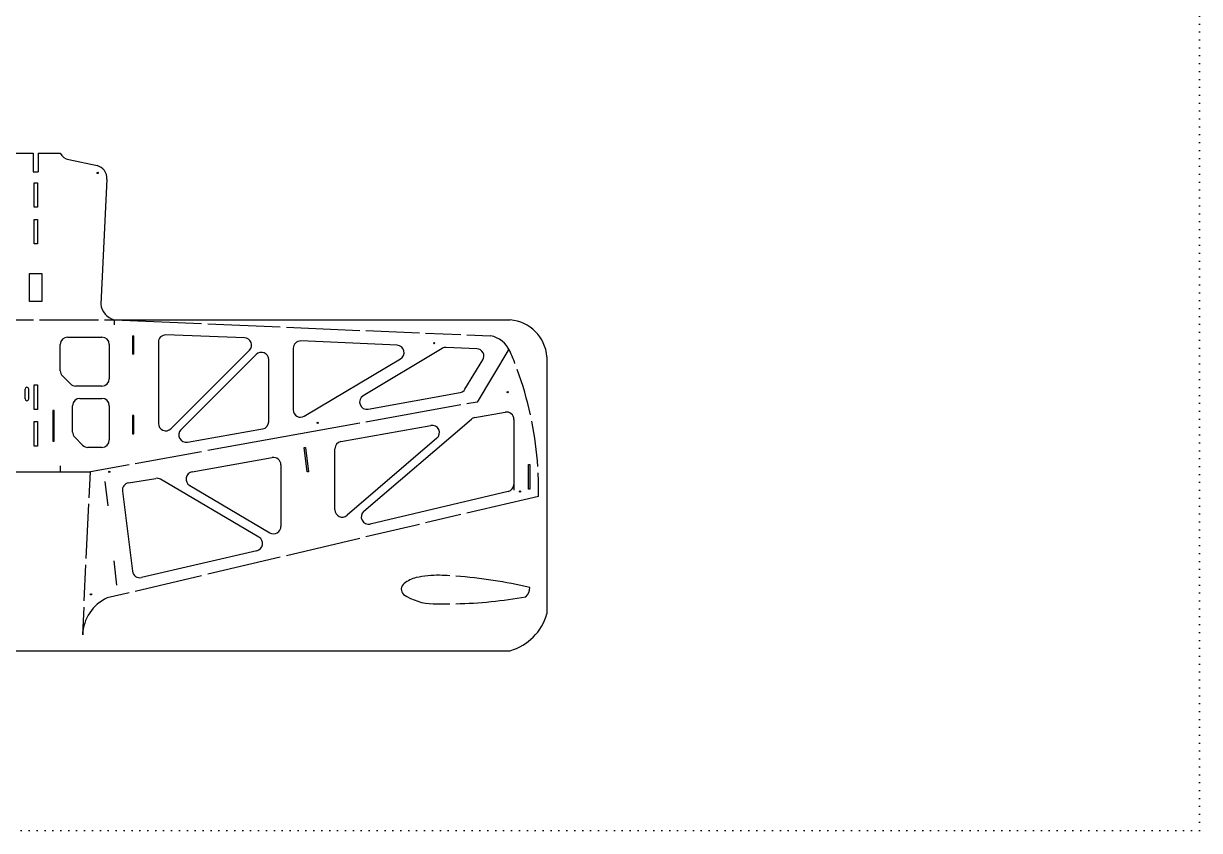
# Model space of a CAD drawing. Extents: x 48200 to 49900, y 100 to 1700.
# Drawn here: x 48941 to 49900, y 100 to 759 of the extents above; entities that cross this region are included whole.
import ezdxf

# ---------------------------------------------------------------- set-up
doc = ezdxf.new("R2010")
doc.units = 0
doc.header["$MEASUREMENT"] = 0
doc.linetypes.add('DOT', pattern=[6.35, 0, -6.35])
doc.layers.get('0').update_dxf_attribs({"linetype": 'CONTINUOUS'})

msp = doc.modelspace()

# ---------------------------------------------------------------- linework, layer by layer
at = {"color": 2, "linetype": 'DOT'}
for p, q in [((49900, 1700), (49900, 100)), ((49900, 100), (48200, 100))]:
    msp.add_line(p, q, dxfattribs=at)
at = {"color": 1}
for p, q in [((48930.74527, 652.75545), (48948.74527, 652.75545)), ((48952.74527, 652.75545), (48970.74527, 652.75545)), ((48977.74527, 647.75545), (49000.74527, 642.75545)), ((48949.44527, 628.75545), (48952.04527, 628.75545)), ((48949.44527, 608.75545), (48949.44527, 628.75545)), ((48952.04527, 628.75545), (48952.04527, 608.75545)), ((49008.74527, 631.75545), (49003.74527, 529.75545)), ((48952.04527, 608.75545), (48949.44527, 608.75545)), ((48949.44527, 598.75545), (48952.04527, 598.75545)), ((48949.44527, 578.75545), (48949.44527, 598.75545)), ((48952.04527, 598.75545), (48952.04527, 578.75545)), ((48952.04527, 578.75545), (48949.44527, 578.75545)), ((48945.74527, 531.75545), (48945.74527, 554.75545)), ((48945.74527, 554.75545), (48955.74527, 554.75545)), ((48955.74527, 554.75545), (48955.74527, 531.75545)), ((48955.74527, 531.75545), (48945.74527, 531.75545)), ((48899.61126, 516.75545), (48948.91202, 516.75545)), ((48953.91202, 516.75545), (49001.93155, 516.75545)), ((49006.93155, 516.75545), (49014.74527, 516.75545)), ((49014.74527, 516.75545), (49014.74527, 512.75545)), ((49014.74527, 516.75545), (49086.0341, 513.7367)), ((49014.74527, 516.75545), (49337.75216, 516.75545)), ((49091.0341, 513.52497), (49150.14097, 511.02208)), ((49155.14097, 510.81035), (49215.11416, 508.27077)), ((49220.11416, 508.05904), (49263.62747, 506.21646)), ((49268.62747, 506.00473), (49297.41352, 504.78578)), ((49302.41352, 504.57405), (49321.74527, 503.75545)), ((49336.75796, 492.78718), (49310.74527, 449.75545)), ((49367.75216, 486.75545), (49367.75216, 276.75545)), ((48949.44527, 463.75545), (48952.04527, 463.75545)), ((48949.44527, 443.75545), (48949.44527, 463.75545)), ((48952.04527, 463.75545), (48952.04527, 443.75545)), ((48952.04527, 443.75545), (48949.44527, 443.75545)), ((48964.74527, 442.75545), (48964.74527, 417.75545)), ((48965.74527, 442.75545), (48964.74527, 442.75545)), ((48965.74527, 417.75545), (48965.74527, 442.75545)), ((49297.41352, 447.34662), (49220.11416, 433.37991)), ((49310.74527, 449.75545), (49302.41352, 448.25004)), ((48949.44527, 433.75545), (48952.04527, 433.75545)), ((48949.44527, 413.75545), (48949.44527, 433.75545)), ((48952.04527, 433.75545), (48952.04527, 413.75545)), ((49215.11416, 432.4765), (49091.0341, 410.05729)), ((48952.04527, 413.75545), (48949.44527, 413.75545)), ((48964.74527, 417.75545), (48965.74527, 417.75545)), ((49086.0341, 409.15388), (49031.88115, 399.36934)), ((48970.74527, 397.75545), (48970.74527, 392.75545)), ((49026.88115, 398.46592), (48995.27628, 392.75545)), ((48906.21425, 392.75545), (48995.27628, 392.75545)), ((48994.28067, 371.52652), (48995.27628, 392.75545)), ((48991.95397, 321.91528), (48994.04618, 366.52652)), ((49360.74527, 372.75545), (49302.41352, 359.00017)), ((49297.41352, 357.82112), (49268.62747, 351.03304)), ((49263.62747, 349.85399), (49220.11416, 339.59307)), ((49215.11416, 338.41401), (49155.14097, 324.27167)), ((48990.33233, 287.33775), (48991.71948, 316.91528)), ((49150.14097, 323.09261), (49091.0341, 309.15455)), ((49086.0341, 307.9755), (49031.88115, 295.20563)), ((49026.88115, 294.02657), (49009.04178, 289.81985)), ((48989.04178, 259.81985), (48990.09784, 282.33775)), ((48563.74527, 246.75545), (49337.75216, 246.75545))]:
    msp.add_line(p, q, dxfattribs=at)
for p, q in [((48948.74527, 652.75545), (48948.74527, 637.75545)), ((48952.74527, 652.75545), (48952.74527, 637.75545)), ((48948.74527, 637.75545), (48952.74527, 637.75545)), ((49029.74527, 503.75545), (49029.74527, 488.75545)), ((49029.74527, 503.75545), (49030.74527, 503.75545)), ((49030.74527, 488.75545), (49030.74527, 503.75545)), ((49030.74527, 488.75545), (49029.74527, 488.75545)), ((48942.05042, 452.34488), (48942.05042, 460.34488)), ((48945.05042, 452.34488), (48945.05042, 460.34488)), ((49029.74527, 438.75545), (49029.74527, 423.75545)), ((49030.74527, 438.75545), (49029.74527, 438.75545)), ((49030.74527, 423.75545), (49030.74527, 438.75545)), ((49029.74527, 423.75545), (49030.74527, 423.75545))]:
    msp.add_line(p, q)
at = {"color": 5}
for p, q in [((48976.74527, 502.75545), (49004.74527, 502.75545)), ((49120.96994, 502.24742), (49056.95942, 504.53351)), ((49245.47092, 496.10097), (49167.01167, 499.58805)), ((48970.74527, 475.24073), (48970.74527, 496.75545)), ((49010.74527, 496.75545), (49010.74527, 468.75545)), ((49050.74527, 498.53734), (49050.74527, 432.24073)), ((49124.99843, 492.0086), (49060.98791, 427.99809)), ((49160.74527, 493.59397), (49160.74527, 443.31927)), ((49282.25572, 493.47289), (49217.81503, 454.93957)), ((49310.58097, 493.20719), (49285.60139, 494.3174)), ((49069.17303, 427.18321), (49130.50263, 488.51281)), ((49140.74527, 433.67855), (49140.74527, 484.27016)), ((49169.81833, 438.16599), (49248.27757, 484.95361)), ((49300.84302, 460.26198), (49315.43109, 484.07924)), ((48978.98791, 464.51281), (48972.50263, 470.99809)), ((49004.74527, 462.75545), (48983.23055, 462.75545)), ((48986.74527, 452.75545), (49004.74527, 452.75545)), ((49221.96761, 443.88678), (49296.79981, 457.49264)), ((48980.74527, 425.24073), (48980.74527, 446.75545)), ((49010.74527, 446.75545), (49010.74527, 418.75545)), ((49308.90636, 437.0855), (49333.69333, 441.49962)), ((49218.32498, 360.53806), (49306.05356, 435.73398)), ((49340.74527, 435.59256), (49340.74527, 377.75545)), ((49340.74527, 435.59256), (49340.74527, 382.50553)), ((49074.45045, 417.03047), (49135.78005, 427.76846)), ((49199.68667, 417.51026), (49272.989, 430.64936)), ((48988.98791, 414.51281), (48982.50263, 420.99809)), ((49004.74527, 412.75545), (48993.23055, 412.75545)), ((49277.95589, 420.19098), (49204.65355, 357.26161)), ((49078.32832, 392.69136), (49143.68837, 404.38737)), ((49194.74527, 361.81412), (49194.74527, 411.60439)), ((49150.74527, 398.48119), (49150.74527, 348.25715)), ((49026.42699, 383.7024), (49048.5923, 387.39662)), ((49132.81572, 339.37708), (49052.62557, 386.64706)), ((49021.45972, 377.03983), (49029.63783, 311.61492)), ((49076.33834, 381.61637), (49141.69839, 343.08834)), ((49336.1219, 376.66559), (49223.60636, 350.14258)), ((49131.12483, 328.3635), (49036.94749, 306.51436))]:
    msp.add_line(p, q, dxfattribs=at)
at = {"color": 2}
for p, q in [((49169.74802, 412.633), (49170.74527, 412.75545)), ((49172.18266, 392.80452), (49169.74802, 412.633)), ((49170.74527, 412.75545), (49173.18266, 392.90452)), ((49352.54527, 398.75545), (49353.74527, 398.75545)), ((49352.54527, 378.75545), (49352.54527, 398.75545)), ((49353.74527, 398.75545), (49353.74527, 378.75545)), ((49173.18266, 392.90452), (49172.18266, 392.80452)), ((49353.74527, 378.75545), (49352.54527, 378.75545))]:
    msp.add_line(p, q, dxfattribs=at)
at = {"color": 7, "linetype": 'Continuous'}
for p, q in [((49007.18817, 384.76936), (49009.3968, 364.89168)), ((49014.36622, 320.16691), (49016.57485, 300.28924))]:
    msp.add_line(p, q, dxfattribs=at)
at = {"color": 3}
for centre in [(49001.24527, 636.75545), (49275.74527, 497.75545), (49335.74527, 457.75545), (49180.74527, 432.75545), (49010.74527, 392.75545), (49345.74527, 376.75545), (48995.74527, 292.75545)]:
    msp.add_circle(centre, 0.5, dxfattribs=at)
at = {"color": 1}
for centre, radius, start, end in [((48979.24527, 657.25545), 9.61769, 207.89727103, 261.02737339), ((48998.0667, 632.3983), 10.6979, 356.55491354, 75.49983323), ((49018.99527, 531.50545), 15.35008, 186.54629078, 253.92642584), ((49317.63226, 482.36745), 21.77988, 24.55908016, 79.11464543), ((49080.59437, 379.3594), 280.22872, 21.3262854, 23.57125461), ((49080.59437, 379.3594), 280.22872, 12.32544329, 20.23283993), ((49080.59437, 379.3594), 280.22872, 3.62637016, 11.28104231), ((49080.59437, 379.3594), 280.22872, 358.64962558, 2.60254053), ((49279.83458, 216.03519), 92.33616, 89.79411776, 101.76601487), ((49263.95179, -86.01931), 394.72323, 86.43881828, 87.64572142), ((49263.95179, -86.01931), 394.72323, 76.84277567, 85.71133561), ((49254.61231, 296.92298), 5.70908, 125.1459469, 227.97173616), ((49267.66082, 281.02123), 26.26703, 104.67639314, 128.45370922), ((49343.73149, 298.11713), 10.07129, 312.5792917, 1.2798838), ((49022.92336, 258.8988), 33.8941, 114.17703661, 178.44282833), ((49275.67007, 329.3379), 44.30185, 235.83339507, 269.11546818), ((49283.68129, 676.15199), 391.20731, 271.43375812, 279.84122035), ((49283.68129, 676.15199), 391.20731, 268.7264167, 270.70133166)]:
    msp.add_arc(centre, radius, start, end, dxfattribs=at)
for centre, radius, start, end in [((49335.00901, 484.0123), 32.85786, 4.78893188, 85.21106812), ((48943.55042, 460.34488), 1.5, 0, 180), ((48943.55042, 452.34488), 1.5, 180, 0), ((49325.32502, 289.18259), 44.20969, 286.32559874, 343.67440126)]:
    msp.add_arc(centre, radius, start, end)
at = {"color": 5}
for centre, start, end in [((48976.74527, 496.75545), 90, 180), ((49004.74527, 496.75545), 0, 90), ((49056.74527, 498.53734), 87.95459151, 180), ((49120.75579, 496.25125), 315, 87.95459151), ((49166.74527, 493.59397), 87.45519562, 180), ((49134.74527, 484.27016), 0, 135), ((49245.20451, 490.10689), 300.80890345, 87.45519562), ((49285.33499, 488.32331), 87.45519562, 120.87796772), ((49310.31456, 487.21311), 328.51253064, 87.45519562), ((48976.74527, 475.24073), 180, 225), ((48983.23055, 468.75545), 225, 270), ((49004.74527, 468.75545), 270, 0), ((48986.74527, 446.75545), 90, 180), ((49004.74527, 446.75545), 0, 90), ((49220.89429, 449.79), 120.87796772, 280.30484647), ((49295.7265, 463.39585), 280.30484647, 328.51253064), ((49166.74527, 443.31927), 180, 300.80890345), ((49334.74527, 435.59256), 0, 100.09750438), ((49056.74527, 432.24073), 180, 315), ((49134.74527, 433.67855), 279.93105454, 0), ((49309.9583, 431.17844), 100.09750438, 130.60129465), ((48986.74527, 425.24073), 180, 225), ((49073.41567, 422.94057), 135, 279.93105454), ((49274.0476, 424.74348), 310.64577894, 100.16208319), ((48993.23055, 418.75545), 225, 270), ((49004.74527, 418.75545), 270, 0), ((49200.74527, 411.60439), 100.16208319, 180), ((49144.74527, 398.48119), 0, 100.14554443), ((49027.41339, 377.78404), 99.46232221, 187.12501635), ((49049.57869, 381.47825), 59.48176932, 99.46232221), ((49079.38521, 386.78518), 100.14554443, 239.48176932), ((49334.74527, 382.50553), 283.26404875, 0), ((49200.74527, 361.81412), 180, 310.64577894), ((49222.22973, 355.98252), 130.60129465, 283.26404875), ((49144.74527, 348.25715), 239.48176932, 0), ((49129.76884, 334.20827), 283.06155108, 59.48176932), ((49035.5915, 312.35913), 187.12501635, 283.06155108)]:
    msp.add_arc(centre, 6, start, end, dxfattribs=at)

doc.saveas('drawing.dxf')
